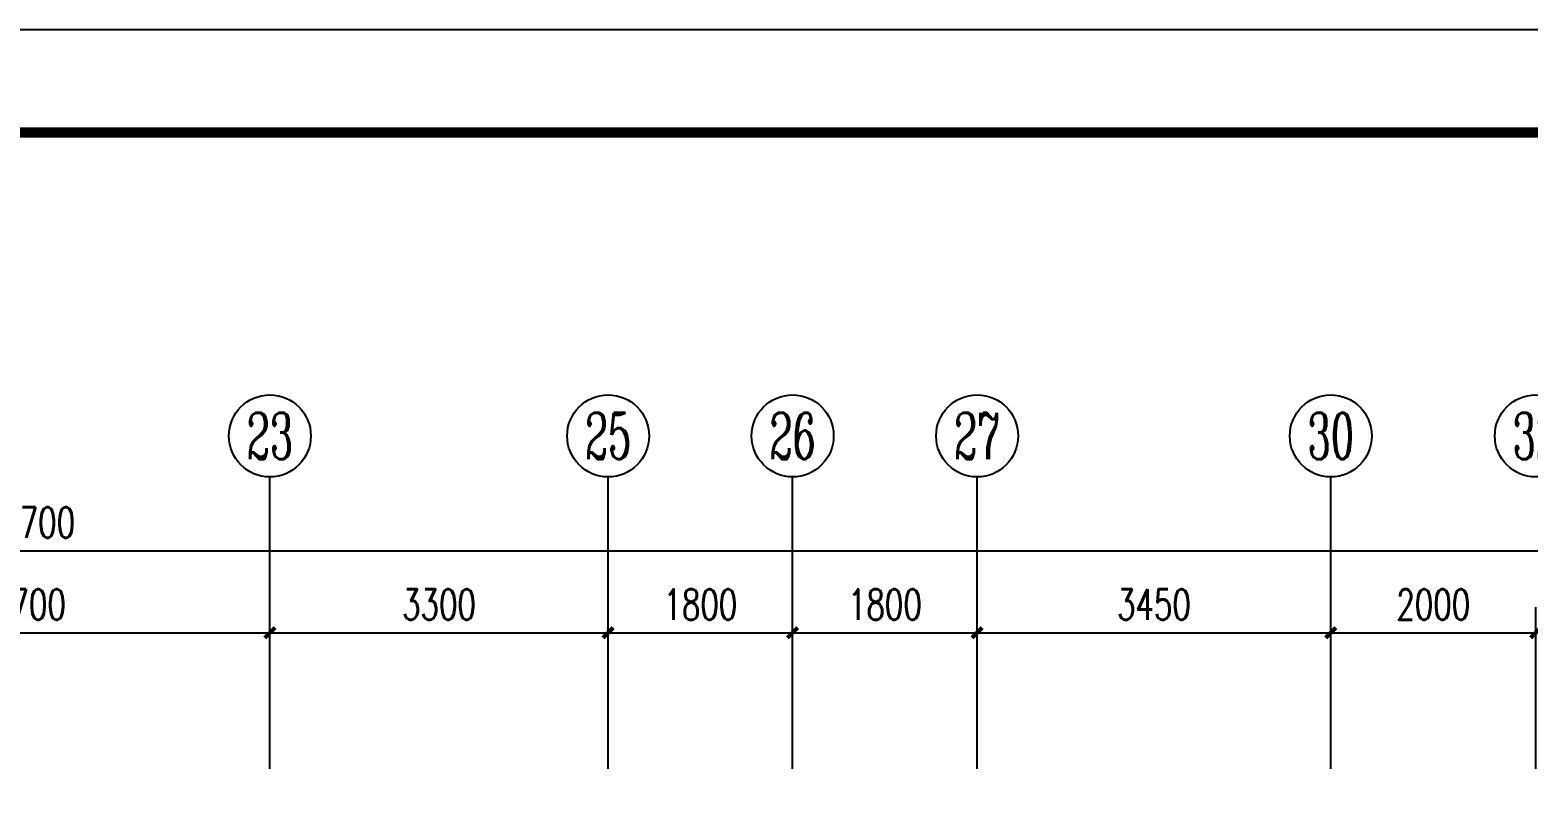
# Model space of a CAD drawing. Extents: x -993182 to -819982, y 169304 to 600104.
# Drawn here: x -954289 to -939675, y 285584 to 293104 of the extents above; entities that cross this region are included whole.
import ezdxf
from ezdxf.enums import TextEntityAlignment as Align

# ---------------------------------------------------------------- set-up
doc = ezdxf.new("R2010")
doc.units = 0
doc.header["$LTSCALE"] = 1000
doc.header["$MEASUREMENT"] = 0
for name, color, linetype in [('AXIS', 3, 'Continuous'), ('AXIS_TEXT', 7, 'Continuous'), ('PUB_TITLE', 146, 'Continuous'), ('面层', 215, 'Continuous')]:
    doc.layers.add(name, color=color, linetype=linetype)
doc.styles.add('_TCH_AXIS', font='COMPLEX', dxfattribs={"bigfont": 'GBCBIG'})
doc.styles.add('_TCH_DIM_T3', font='SIMPLEX', dxfattribs={"width": 0.705882, "bigfont": 'GBCBIG'})
doc.styles.add('COMPLEX', font='COMPLEX')
doc.dimstyles.new('_TCH_ARCH&&100', dxfattribs={"dimtxt": 297.5, "dimasz": 100, "dimexe": 250, "dimexo": 300, "dimgap": 126.25, "dimtad": 1, "dimdec": 0, "dimzin": 0, "dimdsep": 46, "dimtxsty": '_TCH_DIM_T3', "dimblk": 'ARCHTICK', "dimcen": 0.09, "dimclrt": 7, "dimazin": 2, "dimtfac": 1, "dimtdec": 0, "dimtix": 1, "dimtmove": 2, "dimatfit": 3, "dimfxl": 0, "dimtolj": 1, "dimtzin": 0, "dimarcsym": 0})

# ---------------------------------------------------------------- blocks, each defined once
blk = doc.blocks.new('_AXISO')
blk.add_circle((0, 0), 0.5)
at = {"layer": 'AXIS_TEXT', "style": 'COMPLEX', "width": 1.041667}
blk.add_attdef('A', text='', height=0.56, dxfattribs=at).set_placement((-0.25, -0.28), (0.25, -0.28), align=Align.FIT)
blk = doc.blocks.new('_ArchTick')
at = {"color": 0, "linetype": 'ByBlock', "const_width": 0.4}
blk.add_lwpolyline([(-0.5, -0.5), (0.5, 0.5)], dxfattribs=at)
blk = doc.blocks.new('*D932')
at = {"layer": 'AXIS', "color": 0, "lineweight": -2}
for p, q in [((-343309, -458420), (-343309, -456044)), ((-287609, -458420), (-287609, -456044)), ((-343309, -456294), (-287609, -456294))]:
    blk.add_line(p, q, dxfattribs=at)
at = {"layer": 'Defpoints', "color": 0}
for p in [(-287609, -456294), (-343309, -458720), (-287609, -458720)]:
    blk.add_point(p, dxfattribs=at)
at = {"layer": 'AXIS', "color": 0, "lineweight": -2, "xscale": 100, "yscale": 100, "zscale": 100, "rotation": 180}
blk.add_blockref('_ArchTick', (-343309, -456294), dxfattribs=at)
at = {"layer": 'AXIS', "color": 0, "lineweight": -2, "xscale": 100, "yscale": 100, "zscale": 100}
blk.add_blockref('_ArchTick', (-287609, -456294), dxfattribs=at)
at = {"layer": 'AXIS', "color": 7, "insert": (-315459, -456019), "char_height": 297.5, "attachment_point": 5, "style": '_TCH_DIM_T3'}
blk.add_mtext('\\A1;55700', dxfattribs=at)
blk = doc.blocks.new('*D944')
at = {"layer": 'AXIS', "color": 0, "lineweight": -2}
for p, q in [((-317809, -458420), (-317809, -456844)), ((-313109, -458420), (-313109, -456844)), ((-317809, -457094), (-313109, -457094))]:
    blk.add_line(p, q, dxfattribs=at)
at = {"layer": 'Defpoints', "color": 0}
for p in [(-313109, -457094), (-317809, -458720), (-313109, -458720)]:
    blk.add_point(p, dxfattribs=at)
at = {"layer": 'AXIS', "color": 0, "lineweight": -2, "xscale": 100, "yscale": 100, "zscale": 100, "rotation": 180}
blk.add_blockref('_ArchTick', (-317809, -457094), dxfattribs=at)
at = {"layer": 'AXIS', "color": 0, "lineweight": -2, "xscale": 100, "yscale": 100, "zscale": 100}
blk.add_blockref('_ArchTick', (-313109, -457094), dxfattribs=at)
at = {"layer": 'AXIS', "color": 7, "insert": (-315459, -456819), "char_height": 297.5, "attachment_point": 5, "style": '_TCH_DIM_T3'}
blk.add_mtext('\\A1;4700', dxfattribs=at)
blk = doc.blocks.new('*D945')
at = {"layer": 'AXIS', "color": 0, "lineweight": -2}
for p, q in [((-313109, -458420), (-313109, -456844)), ((-309809, -458420), (-309809, -456844)), ((-313109, -457094), (-309809, -457094))]:
    blk.add_line(p, q, dxfattribs=at)
at = {"layer": 'Defpoints', "color": 0}
for p in [(-309809, -457094), (-313109, -458720), (-309809, -458720)]:
    blk.add_point(p, dxfattribs=at)
at = {"layer": 'AXIS', "color": 0, "lineweight": -2, "xscale": 100, "yscale": 100, "zscale": 100, "rotation": 180}
blk.add_blockref('_ArchTick', (-313109, -457094), dxfattribs=at)
at = {"layer": 'AXIS', "color": 0, "lineweight": -2, "xscale": 100, "yscale": 100, "zscale": 100}
blk.add_blockref('_ArchTick', (-309809, -457094), dxfattribs=at)
at = {"layer": 'AXIS', "color": 7, "insert": (-311459, -456819), "char_height": 297.5, "attachment_point": 5, "style": '_TCH_DIM_T3'}
blk.add_mtext('\\A1;3300', dxfattribs=at)
blk = doc.blocks.new('*D946')
at = {"layer": 'AXIS', "color": 0, "lineweight": -2}
for p, q in [((-309809, -458420), (-309809, -456844)), ((-308009, -458420), (-308009, -456844)), ((-309809, -457094), (-308009, -457094))]:
    blk.add_line(p, q, dxfattribs=at)
at = {"layer": 'Defpoints', "color": 0}
for p in [(-308009, -457094), (-309809, -458720), (-308009, -458720)]:
    blk.add_point(p, dxfattribs=at)
at = {"layer": 'AXIS', "color": 0, "lineweight": -2, "xscale": 100, "yscale": 100, "zscale": 100, "rotation": 180}
blk.add_blockref('_ArchTick', (-309809, -457094), dxfattribs=at)
at = {"layer": 'AXIS', "color": 0, "lineweight": -2, "xscale": 100, "yscale": 100, "zscale": 100}
blk.add_blockref('_ArchTick', (-308009, -457094), dxfattribs=at)
at = {"layer": 'AXIS', "color": 7, "insert": (-308909, -456819), "char_height": 297.5, "attachment_point": 5, "style": '_TCH_DIM_T3'}
blk.add_mtext('\\A1;1800', dxfattribs=at)
blk = doc.blocks.new('*D947')
at = {"layer": 'AXIS', "color": 0, "lineweight": -2}
for p, q in [((-308009, -458420), (-308009, -456844)), ((-306209, -458420), (-306209, -456844)), ((-308009, -457094), (-306209, -457094))]:
    blk.add_line(p, q, dxfattribs=at)
at = {"layer": 'Defpoints', "color": 0}
for p in [(-306209, -457094), (-308009, -458720), (-306209, -458720)]:
    blk.add_point(p, dxfattribs=at)
at = {"layer": 'AXIS', "color": 0, "lineweight": -2, "xscale": 100, "yscale": 100, "zscale": 100, "rotation": 180}
blk.add_blockref('_ArchTick', (-308009, -457094), dxfattribs=at)
at = {"layer": 'AXIS', "color": 0, "lineweight": -2, "xscale": 100, "yscale": 100, "zscale": 100}
blk.add_blockref('_ArchTick', (-306209, -457094), dxfattribs=at)
at = {"layer": 'AXIS', "color": 7, "insert": (-307109, -456819), "char_height": 297.5, "attachment_point": 5, "style": '_TCH_DIM_T3'}
blk.add_mtext('\\A1;1800', dxfattribs=at)
blk = doc.blocks.new('*D948')
at = {"layer": 'AXIS', "color": 0, "lineweight": -2}
for p, q in [((-306209, -458420), (-306209, -456844)), ((-302759, -458420), (-302759, -456844)), ((-306209, -457094), (-302759, -457094))]:
    blk.add_line(p, q, dxfattribs=at)
at = {"layer": 'Defpoints', "color": 0}
for p in [(-302759, -457094), (-306209, -458720), (-302759, -458720)]:
    blk.add_point(p, dxfattribs=at)
at = {"layer": 'AXIS', "color": 0, "lineweight": -2, "xscale": 100, "yscale": 100, "zscale": 100, "rotation": 180}
blk.add_blockref('_ArchTick', (-306209, -457094), dxfattribs=at)
at = {"layer": 'AXIS', "color": 0, "lineweight": -2, "xscale": 100, "yscale": 100, "zscale": 100}
blk.add_blockref('_ArchTick', (-302759, -457094), dxfattribs=at)
at = {"layer": 'AXIS', "color": 7, "insert": (-304484, -456819), "char_height": 297.5, "attachment_point": 5, "style": '_TCH_DIM_T3'}
blk.add_mtext('\\A1;3450', dxfattribs=at)
blk = doc.blocks.new('*D949')
at = {"layer": 'AXIS', "color": 0, "lineweight": -2}
for p, q in [((-302759, -458420), (-302759, -456844)), ((-300759, -458420), (-300759, -456844)), ((-302759, -457094), (-300759, -457094))]:
    blk.add_line(p, q, dxfattribs=at)
at = {"layer": 'Defpoints', "color": 0}
for p in [(-300759, -457094), (-302759, -458720), (-300759, -458720)]:
    blk.add_point(p, dxfattribs=at)
at = {"layer": 'AXIS', "color": 0, "lineweight": -2, "xscale": 100, "yscale": 100, "zscale": 100, "rotation": 180}
blk.add_blockref('_ArchTick', (-302759, -457094), dxfattribs=at)
at = {"layer": 'AXIS', "color": 0, "lineweight": -2, "xscale": 100, "yscale": 100, "zscale": 100}
blk.add_blockref('_ArchTick', (-300759, -457094), dxfattribs=at)
at = {"layer": 'AXIS', "color": 7, "insert": (-301759, -456819), "char_height": 297.5, "attachment_point": 5, "style": '_TCH_DIM_T3'}
blk.add_mtext('\\A1;2000', dxfattribs=at)
blk = doc.blocks.new('5#、7#楼参照')
at = {"layer": 'AXIS'}
for p, q in [((-313108.8, -457774.7), (-313108.8, -455574.4)), ((-309808.8, -457774.7), (-309808.8, -455574.4)), ((-308008.8, -457774.7), (-308008.8, -455574.4)), ((-306208.8, -457774.7), (-306208.8, -455574.4)), ((-302758.8, -457774.7), (-302758.8, -455574.4))]:
    blk.add_line(p, q, dxfattribs=at)
at = {"layer": 'PUB_TITLE'}
blk.add_lwpolyline([(-354342.7, -510615.5), (-270242.7, -510615.5), (-270242.7, -451215.5), (-354342.7, -451215.5)], close=True, dxfattribs=at)
at = {"layer": 'PUB_TITLE', "const_width": 100}
blk.add_lwpolyline([(-351842.7, -509615.5), (-271242.7, -509615.5), (-271242.7, -452215.5), (-351842.7, -452215.5)], close=True, dxfattribs=at)
at = {"layer": 'AXIS'}
ref = blk.add_blockref('_AXISO', (-313108.8, -455174.4), dxfattribs=dict(at, xscale=800, yscale=800, zscale=800))
ref.add_attrib('A', '23', dxfattribs={"layer": 'AXIS_TEXT', "height": 452.55, "style": '_TCH_AXIS', "width": 0.617647}).set_placement((-313335.1, -455400.7), (-312882.5, -455400.7), align=Align.FIT)
ref = blk.add_blockref('_AXISO', (-309808.8, -455174.4), dxfattribs=dict(at, xscale=800, yscale=800, zscale=800))
ref.add_attrib('A', '25', dxfattribs={"layer": 'AXIS_TEXT', "height": 452.55, "style": '_TCH_AXIS', "width": 0.617647}).set_placement((-310035.1, -455400.7), (-309582.5, -455400.7), align=Align.FIT)
ref = blk.add_blockref('_AXISO', (-308008.8, -455174.4), dxfattribs=dict(at, xscale=800, yscale=800, zscale=800))
ref.add_attrib('A', '26', dxfattribs={"layer": 'AXIS_TEXT', "height": 452.55, "style": '_TCH_AXIS', "width": 0.617647}).set_placement((-308235.1, -455400.7), (-307782.5, -455400.7), align=Align.FIT)
ref = blk.add_blockref('_AXISO', (-306208.8, -455174.4), dxfattribs=dict(at, xscale=800, yscale=800, zscale=800))
ref.add_attrib('A', '27', dxfattribs={"layer": 'AXIS_TEXT', "height": 452.55, "style": '_TCH_AXIS', "width": 0.617647}).set_placement((-306435.1, -455400.7), (-305982.5, -455400.7), align=Align.FIT)
ref = blk.add_blockref('_AXISO', (-302758.8, -455174.4), dxfattribs=dict(at, xscale=800, yscale=800, zscale=800))
ref.add_attrib('A', '30', dxfattribs={"layer": 'AXIS_TEXT', "height": 452.55, "style": '_TCH_AXIS', "width": 0.636364}).set_placement((-302985.1, -455400.7), (-302532.5, -455400.7), align=Align.FIT)
ref = blk.add_blockref('_AXISO', (-300758.8, -455174.4), dxfattribs=dict(at, xscale=800, yscale=800, zscale=800))
ref.add_attrib('A', '32', dxfattribs={"layer": 'AXIS_TEXT', "height": 452.55, "style": '_TCH_AXIS', "width": 0.636364}).set_placement((-300985.1, -455400.7), (-300532.5, -455400.7), align=Align.FIT)
for p1, p2, distance, picture, middle in [((-343308.8, -458720), (-287608.8, -458720), 2425.6, '*D932', (-315458.8, -456019.4)), ((-317808.8, -458720), (-313108.8, -458720), 1625.6, '*D944', (-315458.8, -456819.4)), ((-313108.8, -458720), (-309808.8, -458720), 1625.6, '*D945', (-311458.8, -456819.4)), ((-309808.8, -458720), (-308008.8, -458720), 1625.6, '*D946', (-308908.8, -456819.4)), ((-308008.8, -458720), (-306208.8, -458720), 1625.6, '*D947', (-307108.8, -456819.4)), ((-306208.8, -458720), (-302758.8, -458720), 1625.6, '*D948', (-304483.8, -456819.4)), ((-302758.8, -458720), (-300758.8, -458720), 1625.6, '*D949', (-301758.8, -456819.4))]:
    dim = blk.add_aligned_dim(p1=p1, p2=p2, distance=distance, dimstyle='_TCH_ARCH&&100', dxfattribs=at)
    dim.commit()
    dim.dimension.update_dxf_attribs({"geometry": picture, "text_midpoint": middle})

msp = doc.modelspace()

# ---------------------------------------------------------------- block references
at = {"layer": '面层'}
msp.add_blockref('5#、7#楼参照', (-638840, 744319), dxfattribs=at)

doc.saveas('drawing.dxf')
